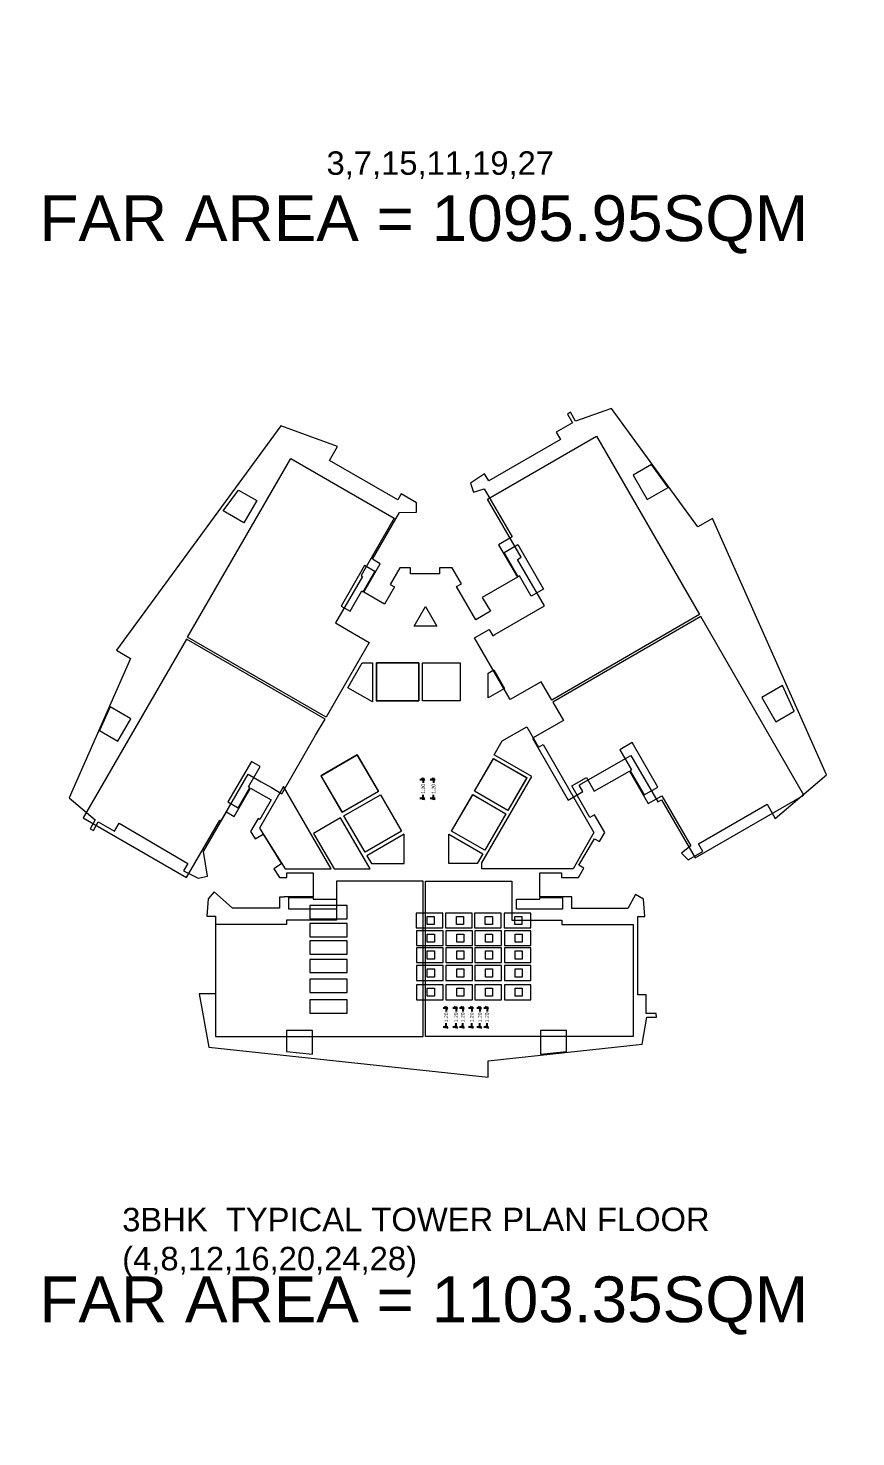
# Model space of a CAD drawing. Header units: metres. Extents: x 256329 to 886268, y -249371 to 355.
# Drawn here: x 287235.1 to 287288.1, y -879.6 to -789.4 of the extents above; entities that cross this region are included whole.
import ezdxf

# ---------------------------------------------------------------- set-up
doc = ezdxf.new("R2010")
doc.units = ezdxf.units.M
doc.header["$MEASUREMENT"] = 0
doc.header["$PDMODE"] = 35
doc.layers.get('0').update_dxf_attribs({"lineweight": 18})
doc.layers.get('Defpoints').update_dxf_attribs({"lineweight": 20})
doc.layers.add('A_TEXT', color=4, linetype='Continuous', lineweight=0, transparency=0.3)
doc.layers.add('BLK_2_FLR_9_BATH', color=3, linetype='Continuous', plot=False)
for name, color, linetype, true_color in [('BLK_2_FLR_9_BLT_UP_AREA', 7, 'Continuous', 0x995f4c), ('BLK_2_FLR_9_BLT_UP_AREA_DEDUCT', 7, 'Continuous', 0x995f4c), ('BLK_2_FLR_9_LIFT_4', 7, 'Continuous', 0x995f4c), ('BLK_2_FLR_9_LIFT_5', 7, 'Continuous', 0x995f4c), ('BLK_2_FLR_9_LIFT_6', 7, 'Continuous', 0x995f4c)]:
    doc.layers.add(name, color=color, linetype=linetype, true_color=true_color)
for name, color, linetype in [('BLK_2_FLR_9_CARPET_AREA', 34, 'Continuous'), ('BLK_2_FLR_9_EXIT_WIDTH_STAIR', 7, 'Continuous'), ('BLK_2_FLR_9_FAR_AREA_DEDUCT', 7, 'Continuous'), ('BLK_2_FLR_9_LIFT_3', 34, 'Continuous'), ('BLK_2_FLR_9_WATER_CLOSET', 2, 'Continuous')]:
    doc.layers.add(name, color=color, linetype=linetype)
for name, color, linetype, lineweight in [('BLK_2_FLR_9_EXIT_WIDTH_DOOR', 7, 'Continuous', 0), ('BLK_2_FLR_9_LIFT_1', 1, 'Continuous', 0), ('BLK_2_FLR_9_LIFT_2', 1, 'Continuous', 0), ('BLK_2_FLR_9_UNITFA', 7, 'Continuous', 0)]:
    doc.layers.add(name, color=color, linetype=linetype, lineweight=lineweight)
doc.styles.add('Arial', font='arial.ttf')
doc.styles.get("Standard").update_dxf_attribs({"font": 'arial.ttf'})
doc.dimstyles.new('METRIC DIM', dxfattribs={"dimtxt": 0.23, "dimasz": 0.18, "dimexe": 0.1, "dimexo": 0.1, "dimgap": 0.09, "dimtad": 0, "dimzin": 0, "dimdsep": 46, "dimtxsty": 'Standard', "dimblk": 'OBLIQUE', "dimcen": 0, "dimdle": 0.1, "dimclrd": 147, "dimclre": 147, "dimclrt": 7, "dimadec": 0, "dimazin": 0, "dimtfac": 1, "dimtofl": 0, "dimtmove": 0, "dimatfit": 2, "dimfxl": 0.125, "dimtolj": 1, "dimtzin": 0, "dimarcsym": 0})

# ---------------------------------------------------------------- blocks, each defined once
blk = doc.blocks.new('_Oblique')
at = {"color": 0, "linetype": 'ByBlock', "lineweight": -2}
blk.add_line((-0.5, -0.5), (0.5, 0.5), dxfattribs=at)
blk = doc.blocks.new('*D1656')
at = {"layer": 'BLK_2_FLR_9_EXIT_WIDTH_DOOR', "color": 147, "lineweight": -2, "transparency": 16777216}
for p, q in [((287261.681466, -852.114953), (287261.988529, -852.114953)), ((287261.888529, -852.014953), (287261.888529, -852.338253)), ((287261.681466, -853.316553), (287261.988529, -853.316553)), ((287261.888529, -853.416553), (287261.888529, -853.093253))]:
    blk.add_line(p, q, dxfattribs=at)
at = {"layer": 'Defpoints', "color": 0, "transparency": 16777216}
for p in [(287261.581466, -852.114953), (287261.581466, -853.316553), (287261.888529, -853.316553)]:
    blk.add_point(p, dxfattribs=at)
at = {"layer": 'BLK_2_FLR_9_EXIT_WIDTH_DOOR', "color": 147, "lineweight": -2, "transparency": 16777216, "xscale": 0.18, "yscale": 0.18, "zscale": 0.18}
for p, rotation in [((287261.888529, -852.114953), 90), ((287261.888529, -853.316553), 270)]:
    blk.add_blockref('_Oblique', p, dxfattribs=dict(at, rotation=rotation))
at = {"layer": 'BLK_2_FLR_9_EXIT_WIDTH_DOOR', "color": 7, "transparency": 16777216, "insert": (287261.888529, -852.715753), "char_height": 0.23, "attachment_point": 5, "rotation": 90}
blk.add_mtext('\\A1;1.20', dxfattribs=at)
blk = doc.blocks.new('*D1657')
at = {"layer": 'BLK_2_FLR_9_EXIT_WIDTH_DOOR', "color": 147, "lineweight": -2, "transparency": 16777216}
for p, q in [((287262.307317, -852.114953), (287262.614381, -852.114953)), ((287262.514381, -852.014953), (287262.514381, -852.338253)), ((287262.307317, -853.316553), (287262.614381, -853.316553)), ((287262.514381, -853.416553), (287262.514381, -853.093253))]:
    blk.add_line(p, q, dxfattribs=at)
at = {"layer": 'Defpoints', "color": 0, "transparency": 16777216}
for p in [(287262.207317, -852.114953), (287262.207317, -853.316553), (287262.514381, -853.316553)]:
    blk.add_point(p, dxfattribs=at)
at = {"layer": 'BLK_2_FLR_9_EXIT_WIDTH_DOOR', "color": 147, "lineweight": -2, "transparency": 16777216, "xscale": 0.18, "yscale": 0.18, "zscale": 0.18}
for p, rotation in [((287262.514381, -852.114953), 90), ((287262.514381, -853.316553), 270)]:
    blk.add_blockref('_Oblique', p, dxfattribs=dict(at, rotation=rotation))
at = {"layer": 'BLK_2_FLR_9_EXIT_WIDTH_DOOR', "color": 7, "transparency": 16777216, "insert": (287262.514381, -852.715753), "char_height": 0.23, "attachment_point": 5, "rotation": 90}
blk.add_mtext('\\A1;1.20', dxfattribs=at)
blk = doc.blocks.new('*D1658')
at = {"layer": 'BLK_2_FLR_9_EXIT_WIDTH_DOOR', "color": 147, "lineweight": -2, "transparency": 16777216}
for p, q in [((287262.7343, -852.114953), (287263.041363, -852.114953)), ((287262.941363, -852.014953), (287262.941363, -852.338253)), ((287262.7343, -853.316553), (287263.041363, -853.316553)), ((287262.941363, -853.416553), (287262.941363, -853.093253))]:
    blk.add_line(p, q, dxfattribs=at)
at = {"layer": 'Defpoints', "color": 0, "transparency": 16777216}
for p in [(287262.6343, -852.114953), (287262.6343, -853.316553), (287262.941363, -853.316553)]:
    blk.add_point(p, dxfattribs=at)
at = {"layer": 'BLK_2_FLR_9_EXIT_WIDTH_DOOR', "color": 147, "lineweight": -2, "transparency": 16777216, "xscale": 0.18, "yscale": 0.18, "zscale": 0.18}
for p, rotation in [((287262.941363, -852.114953), 90), ((287262.941363, -853.316553), 270)]:
    blk.add_blockref('_Oblique', p, dxfattribs=dict(at, rotation=rotation))
at = {"layer": 'BLK_2_FLR_9_EXIT_WIDTH_DOOR', "color": 7, "transparency": 16777216, "insert": (287262.941363, -852.715753), "char_height": 0.23, "attachment_point": 5, "rotation": 90}
blk.add_mtext('\\A1;1.20', dxfattribs=at)
blk = doc.blocks.new('*D1659')
at = {"layer": 'BLK_2_FLR_9_EXIT_WIDTH_DOOR', "color": 147, "lineweight": -2, "transparency": 16777216}
for p, q in [((287263.319207, -852.114953), (287263.626271, -852.114953)), ((287263.526271, -852.014953), (287263.526271, -852.338253)), ((287263.319207, -853.316553), (287263.626271, -853.316553)), ((287263.526271, -853.416553), (287263.526271, -853.093253))]:
    blk.add_line(p, q, dxfattribs=at)
at = {"layer": 'Defpoints', "color": 0, "transparency": 16777216}
for p in [(287263.219207, -852.114953), (287263.219207, -853.316553), (287263.526271, -853.316553)]:
    blk.add_point(p, dxfattribs=at)
at = {"layer": 'BLK_2_FLR_9_EXIT_WIDTH_DOOR', "color": 147, "lineweight": -2, "transparency": 16777216, "xscale": 0.18, "yscale": 0.18, "zscale": 0.18}
for p, rotation in [((287263.526271, -852.114953), 90), ((287263.526271, -853.316553), 270)]:
    blk.add_blockref('_Oblique', p, dxfattribs=dict(at, rotation=rotation))
at = {"layer": 'BLK_2_FLR_9_EXIT_WIDTH_DOOR', "color": 7, "transparency": 16777216, "insert": (287263.526271, -852.715753), "char_height": 0.23, "attachment_point": 5, "rotation": 90}
blk.add_mtext('\\A1;1.20', dxfattribs=at)
blk = doc.blocks.new('*D1660')
at = {"layer": 'BLK_2_FLR_9_EXIT_WIDTH_DOOR', "color": 147, "lineweight": -2, "transparency": 16777216}
for p, q in [((287263.839775, -852.114953), (287264.146839, -852.114953)), ((287264.046839, -852.014953), (287264.046839, -852.338253)), ((287263.839775, -853.316553), (287264.146839, -853.316553)), ((287264.046839, -853.416553), (287264.046839, -853.093253))]:
    blk.add_line(p, q, dxfattribs=at)
at = {"layer": 'Defpoints', "color": 0, "transparency": 16777216}
for p in [(287263.739775, -852.114953), (287263.739775, -853.316553), (287264.046839, -853.316553)]:
    blk.add_point(p, dxfattribs=at)
at = {"layer": 'BLK_2_FLR_9_EXIT_WIDTH_DOOR', "color": 147, "lineweight": -2, "transparency": 16777216, "xscale": 0.18, "yscale": 0.18, "zscale": 0.18}
for p, rotation in [((287264.046839, -852.114953), 90), ((287264.046839, -853.316553), 270)]:
    blk.add_blockref('_Oblique', p, dxfattribs=dict(at, rotation=rotation))
at = {"layer": 'BLK_2_FLR_9_EXIT_WIDTH_DOOR', "color": 7, "transparency": 16777216, "insert": (287264.046839, -852.715753), "char_height": 0.23, "attachment_point": 5, "rotation": 90}
blk.add_mtext('\\A1;1.20', dxfattribs=at)
blk = doc.blocks.new('*D1661')
at = {"layer": 'BLK_2_FLR_9_EXIT_WIDTH_DOOR', "color": 147, "lineweight": -2, "transparency": 16777216}
for p, q in [((287264.290154, -852.114953), (287264.597217, -852.114953)), ((287264.497217, -852.014953), (287264.497217, -852.338253)), ((287264.290154, -853.316553), (287264.597217, -853.316553)), ((287264.497217, -853.416553), (287264.497217, -853.093253))]:
    blk.add_line(p, q, dxfattribs=at)
at = {"layer": 'Defpoints', "color": 0, "transparency": 16777216}
for p in [(287264.190154, -852.114953), (287264.190154, -853.316553), (287264.497217, -853.316553)]:
    blk.add_point(p, dxfattribs=at)
at = {"layer": 'BLK_2_FLR_9_EXIT_WIDTH_DOOR', "color": 147, "lineweight": -2, "transparency": 16777216, "xscale": 0.18, "yscale": 0.18, "zscale": 0.18}
for p, rotation in [((287264.497217, -852.114953), 90), ((287264.497217, -853.316553), 270)]:
    blk.add_blockref('_Oblique', p, dxfattribs=dict(at, rotation=rotation))
at = {"layer": 'BLK_2_FLR_9_EXIT_WIDTH_DOOR', "color": 7, "transparency": 16777216, "insert": (287264.497217, -852.715753), "char_height": 0.23, "attachment_point": 5, "rotation": 90}
blk.add_mtext('\\A1;1.20', dxfattribs=at)
blk = doc.blocks.new('*D1662')
at = {"layer": 'BLK_2_FLR_9_EXIT_WIDTH_STAIR', "color": 147, "lineweight": -2, "transparency": 16777216}
for p, q in [((287260.866712, -837.480456), (287261.173776, -837.480456)), ((287261.073776, -837.380456), (287261.073776, -837.703756)), ((287260.866712, -838.682056), (287261.173776, -838.682056)), ((287261.073776, -838.782056), (287261.073776, -838.458756))]:
    blk.add_line(p, q, dxfattribs=at)
at = {"layer": 'Defpoints', "color": 0, "transparency": 16777216}
for p in [(287260.766712, -837.480456), (287260.766712, -838.682056), (287261.073776, -838.682056)]:
    blk.add_point(p, dxfattribs=at)
at = {"layer": 'BLK_2_FLR_9_EXIT_WIDTH_STAIR', "color": 147, "lineweight": -2, "transparency": 16777216, "xscale": 0.18, "yscale": 0.18, "zscale": 0.18}
for p, rotation in [((287261.073776, -837.480456), 90), ((287261.073776, -838.682056), 270)]:
    blk.add_blockref('_Oblique', p, dxfattribs=dict(at, rotation=rotation))
at = {"layer": 'BLK_2_FLR_9_EXIT_WIDTH_STAIR', "color": 7, "transparency": 16777216, "insert": (287261.073776, -838.081256), "char_height": 0.23, "attachment_point": 5, "rotation": 90}
blk.add_mtext('\\A1;1.20', dxfattribs=at)
blk = doc.blocks.new('*D1663')
at = {"layer": 'BLK_2_FLR_9_EXIT_WIDTH_STAIR', "color": 147, "lineweight": -2, "transparency": 16777216}
for p, q in [((287260.205767, -837.480456), (287260.51283, -837.480456)), ((287260.41283, -837.380456), (287260.41283, -837.703756)), ((287260.205767, -838.682056), (287260.51283, -838.682056)), ((287260.41283, -838.782056), (287260.41283, -838.458756))]:
    blk.add_line(p, q, dxfattribs=at)
at = {"layer": 'Defpoints', "color": 0, "transparency": 16777216}
for p in [(287260.105767, -837.480456), (287260.105767, -838.682056), (287260.41283, -838.682056)]:
    blk.add_point(p, dxfattribs=at)
at = {"layer": 'BLK_2_FLR_9_EXIT_WIDTH_STAIR', "color": 147, "lineweight": -2, "transparency": 16777216, "xscale": 0.18, "yscale": 0.18, "zscale": 0.18}
for p, rotation in [((287260.41283, -837.480456), 90), ((287260.41283, -838.682056), 270)]:
    blk.add_blockref('_Oblique', p, dxfattribs=dict(at, rotation=rotation))
at = {"layer": 'BLK_2_FLR_9_EXIT_WIDTH_STAIR', "color": 7, "transparency": 16777216, "insert": (287260.41283, -838.081256), "char_height": 0.23, "attachment_point": 5, "rotation": 90}
blk.add_mtext('\\A1;1.20', dxfattribs=at)

msp = doc.modelspace()

# ---------------------------------------------------------------- linework, layer by layer
at = {"layer": 'BLK_2_FLR_9_BATH', "color": 3, "linetype": 'ByBlock', "lineweight": 9}
for points in [[(287259.965742, -846.988026), (287261.667542, -846.988026), (287261.667542, -846.03419), (287259.965742, -846.03419)], [(287261.849144, -846.988026), (287263.550944, -846.988026), (287263.550944, -846.03419), (287261.849144, -846.03419)], [(287263.697452, -846.988026), (287265.399252, -846.988026), (287265.399252, -846.03419), (287263.697452, -846.03419)], [(287265.592553, -846.988026), (287267.294353, -846.988026), (287267.294353, -846.03419), (287265.592553, -846.03419)], [(287259.983289, -848.121108), (287261.685089, -848.121108), (287261.685089, -847.167271), (287259.983289, -847.167271)], [(287261.866692, -848.121108), (287263.568492, -848.121108), (287263.568492, -847.167271), (287261.866692, -847.167271)], [(287263.715, -848.121108), (287265.4168, -848.121108), (287265.4168, -847.167271), (287263.715, -847.167271)], [(287265.6101, -848.121108), (287267.3119, -848.121108), (287267.3119, -847.167271), (287265.6101, -847.167271)], [(287259.983289, -849.206977), (287261.685089, -849.206977), (287261.685089, -848.253141), (287259.983289, -848.253141)], [(287261.866692, -849.206977), (287263.568492, -849.206977), (287263.568492, -848.253141), (287261.866692, -848.253141)], [(287263.715, -849.206977), (287265.4168, -849.206977), (287265.4168, -848.253141), (287263.715, -848.253141)], [(287265.6101, -849.206977), (287267.3119, -849.206977), (287267.3119, -848.253141), (287265.6101, -848.253141)], [(287259.983289, -850.356582), (287261.685089, -850.356582), (287261.685089, -849.402746), (287259.983289, -849.402746)], [(287261.866692, -850.356582), (287263.568492, -850.356582), (287263.568492, -849.402746), (287261.866692, -849.402746)], [(287263.715, -850.356582), (287265.4168, -850.356582), (287265.4168, -849.402746), (287263.715, -849.402746)], [(287265.6101, -850.356582), (287267.3119, -850.356582), (287267.3119, -849.402746), (287265.6101, -849.402746)], [(287259.983289, -851.588808), (287261.685089, -851.588808), (287261.685089, -850.634972), (287259.983289, -850.634972)], [(287261.866692, -851.588808), (287263.568492, -851.588808), (287263.568492, -850.634972), (287261.866692, -850.634972)], [(287263.715, -851.588808), (287265.4168, -851.588808), (287265.4168, -850.634972), (287263.715, -850.634972)], [(287265.6101, -851.588808), (287267.3119, -851.588808), (287267.3119, -850.634972), (287265.6101, -850.634972)]]:
    msp.add_lwpolyline(points, close=True, dxfattribs=at)
at = {"layer": 'BLK_2_FLR_9_BLT_UP_AREA', "color": 14, "linetype": 'ByBlock', "lineweight": 9, "elevation": 0.042641}
msp.add_lwpolyline([(287259.987642, -819.753073), (287259.003875, -819.184949), (287258.779146, -819.574153), (287254.415549, -817.054364), (287254.935202, -816.15581), (287251.295212, -814.829893), (287240.767095, -829.196451), (287241.678143, -829.722508), (287237.745714, -838.653966), (287239.419676, -840.066854), (287239.088814, -840.638882), (287239.296036, -840.73999), (287239.613151, -840.192326), (287240.652874, -840.796406), (287240.956451, -840.269836), (287245.332806, -842.860676), (287245.057937, -843.336638), (287246.01005, -843.795269), (287246.598215, -843.67678), (287246.354511, -842.093353), (287247.819191, -839.558203), (287248.314787, -839.844458), (287249.363504, -838.028028), (287250.686014, -838.79158), (287249.962133, -840.048835), (287249.842059, -839.979609), (287249.358776, -840.817489), (287249.582512, -841.165024), (287249.663623, -841.289696), (287250.172018, -840.976042), (287251.348127, -842.884411), (287250.841557, -843.20598), (287251.201099, -843.763235), (287251.675513, -843.763233), (287251.675513, -843.454345), (287253.365486, -843.454345), (287253.365616, -844.986686), (287251.511162, -844.986685), (287251.511162, -845.014857), (287251.211033, -845.014878), (287251.211061, -845.725216), (287248.197482, -845.725335), (287247.038526, -844.680956), (287246.635473, -845.125406), (287246.559145, -846.224599), (287247.111161, -846.224663), (287247.1112, -851.21579), (287246.069903, -851.215823), (287246.684313, -854.614571), (287264.57079, -856.546115), (287264.564762, -855.491523), (287274.430389, -854.42545), (287274.72503, -852.695531), (287275.341279, -852.695496), (287275.322261, -852.465486), (287274.693835, -852.465527), (287274.693178, -851.266279), (287274.142513, -851.266279), (287274.142514, -846.245126), (287274.602418, -846.245868), (287274.516362, -845.137517), (287273.996707, -844.837585), (287273.509438, -845.737844), (287269.924103, -845.738334), (287269.924069, -844.988289), (287267.888059, -844.987669), (287267.887674, -843.451777), (287269.258973, -843.452571), (287269.258796, -843.758718), (287270.358924, -843.758883), (287270.703308, -843.162444), (287270.378977, -842.97517), (287271.367014, -841.272971), (287271.691371, -841.458718), (287272.033229, -840.867229), (287271.385715, -839.743739), (287271.082473, -839.918509), (287269.924535, -837.896399), (287270.861023, -837.353054), (287271.365863, -838.226591), (287273.624406, -836.945206), (287274.820546, -839.018995), (287275.677896, -838.523493), (287277.537041, -841.729585), (287276.952813, -842.194398), (287277.368292, -842.633906), (287278.317159, -842.085519), (287278.039898, -841.605778), (287282.425591, -839.071174), (287282.946936, -839.973271), (287286.23452, -837.189265), (287278.932632, -820.764893), (287277.993008, -821.307926), (287272.462248, -813.711894), (287270.162222, -814.530173), (287269.832667, -813.959811), (287269.641307, -814.088479), (287269.958688, -814.637885), (287268.91972, -815.23834), (287269.194866, -815.714423), (287264.612038, -818.363008), (287264.336651, -817.894621), (287263.439118, -818.497925), (287263.622335, -819.087658), (287264.316372, -818.862743), (287266.099997, -821.948997), (287265.241935, -822.444893), (287266.442155, -824.517568), (287264.194276, -825.817406), (287264.709382, -826.708708), (287263.771974, -827.25046), (287262.551953, -825.117359), (287262.855194, -824.942588), (287262.272359, -823.931321), (287261.456895, -823.932674), (287261.456677, -824.307553), (287259.59822, -824.307585), (287259.59822, -823.932559), (287258.90949, -823.931327), (287258.299812, -824.988275), (287258.567912, -825.143016), (287257.93218, -826.244131), (287256.607912, -825.479562), (287257.658737, -823.65944), (287257.162251, -823.37349), (287258.889224, -820.383719), (287259.986058, -820.353611)], close=True, dxfattribs=at)
at = {"layer": 'BLK_2_FLR_9_BLT_UP_AREA_DEDUCT', "color": 14, "linetype": 'ByBlock', "lineweight": 9}
for points, elevation in [([(287275.023951, -817.315149), (287273.859597, -817.98489), (287274.757866, -819.539189), (287276.084533, -818.771696)], 0.042641), ([(287249.75962, -819.620451), (287248.935166, -821.049697), (287247.608304, -820.283631), (287248.589384, -818.944812)], 0.042641), ([(287265.586864, -822.938543), (287266.463302, -822.432019), (287268.112404, -825.285501), (287267.323373, -825.741503), (287266.572496, -824.44224), (287266.485485, -824.492555)], 0.042641), ([(287257.315247, -824.154394), (287256.657236, -823.774699), (287255.156669, -826.373749), (287255.728002, -826.703609), (287256.478433, -825.404799), (287256.564616, -825.454555)], 0.042641), ([(287261.286294, -827.652963), (287259.832712, -827.653326), (287260.559292, -826.394145)], 0.042641), ([(287257.171248, -832.51528), (287255.585055, -831.606089), (287256.510607, -830.004295), (287257.171036, -830.00413)], 0.042641), ([(287260.121035, -830.003392), (287257.421035, -830.002833), (287257.421648, -832.454067), (287260.121648, -832.453392)], 0.042641), ([(287262.771648, -832.452729), (287260.375331, -832.452729), (287260.375331, -830.003328), (287262.771648, -830.003328)], 0.042641), ([(287265.615612, -831.644242), (287264.573992, -832.245846), (287264.57249, -830.675647), (287264.940625, -830.463475)], 0.042641), ([(287283.416937, -831.459147), (287282.091515, -832.224378), (287282.987864, -833.779772), (287284.150697, -833.107905)], 0.042641), ([(287241.690382, -833.598008), (287240.363551, -832.831888), (287239.694351, -834.351585), (287240.860581, -835.024094)], 0.042641), ([(287275.441455, -837.967151), (287273.792901, -835.114614), (287273.00387, -835.570616), (287273.754747, -836.869878), (287273.667724, -836.920171), (287274.56542, -838.473444)], -0.042641), ([(287257.539862, -838.24377), (287255.219593, -839.582258), (287253.87773, -837.240261), (287256.187417, -835.906913)], 0.042641), ([(287265.825819, -839.460447), (287263.704162, -838.236735), (287264.914336, -836.141054), (287267.03663, -837.365133)], 0.042641), ([(287249.983257, -836.653779), (287249.411909, -836.323915), (287247.911899, -838.922038), (287248.569749, -839.302011), (287249.319431, -838.002554), (287249.233254, -837.952837)], 0.042641), ([(287254.527492, -843.204345), (287251.477658, -837.924836), (287249.928794, -840.606595), (287251.583764, -843.204345)], 0.042641), ([(287259.024308, -840.793093), (287256.685973, -842.142978), (287255.336088, -839.804643), (287257.674423, -838.454758)], 0.042641), ([(287264.351358, -842.014298), (287262.229009, -840.791548), (287263.579154, -838.453236), (287265.701447, -839.676082)], 0.042641), ([(287255.119299, -839.929153), (287253.387325, -840.929253), (287254.701038, -843.204345), (287257.010576, -843.204346)], 0.042641), ([(287259.198492, -840.981206), (287256.810962, -842.35949), (287257.097168, -842.854301), (287259.198524, -842.854264)], 0.042641), ([(287264.222979, -842.236637), (287263.867218, -842.852779), (287262.056969, -842.854205), (287262.056487, -840.980361)], 0.042641), ([(287254.865616, -845.786673), (287251.811444, -845.786673), (287251.812831, -845.037285), (287253.36562, -845.037154), (287253.365629, -845.137662), (287254.865616, -845.137663)], 0.042641), ([(287253.331255, -853.547364), (287251.661997, -853.548064), (287251.661161, -854.898788), (287253.332539, -855.079738)], 0.042641)]:
    msp.add_lwpolyline(points, close=True, dxfattribs=dict(at, elevation=elevation))
for points in [[(287269.324006, -845.037275), (287269.32409, -845.786673), (287266.388059, -845.786673), (287266.388059, -845.136686), (287267.888046, -845.136686), (287267.888055, -845.037154)], [(287269.592514, -853.548174), (287267.92242, -853.548174), (287267.92242, -855.079599), (287269.592514, -854.898788)]]:
    msp.add_lwpolyline(points, close=True, dxfattribs=at)
at = {"layer": 'BLK_2_FLR_9_CARPET_AREA', "color": 14, "linetype": 'ByBlock', "lineweight": 9, "elevation": 0.042641}
for points in [[(287268.638332, -832.393836), (287267.961934, -831.223397), (287265.984674, -832.36671), (287263.693452, -828.411953), (287264.636317, -827.86707), (287264.871778, -828.274478), (287265.001651, -828.199424), (287268.169252, -826.368863), (287266.445725, -823.386409), (287266.687297, -823.246807), (287264.535516, -819.523286), (287271.505291, -815.495442), (287278.108261, -826.921256), (287268.638332, -832.393836)], [(287254.800427, -832.44347), (287254.200434, -833.482686), (287245.331734, -828.36233), (287251.941961, -816.913903), (287258.555613, -820.733275), (287256.430619, -824.412931), (287256.528623, -824.469515), (287254.803606, -827.457282), (287255.63476, -827.937155), (287255.63476, -827.937155), (287256.284281, -828.312157), (287256.284281, -828.312157), (287256.960312, -828.702446), (287254.800427, -832.44347)], [(287268.713448, -832.523815), (287269.389868, -833.69424), (287267.412064, -834.836613), (287269.694719, -838.796321), (287270.637573, -838.251421), (287270.402134, -837.844), (287270.532006, -837.768944), (287273.699574, -835.938326), (287275.423211, -838.920716), (287275.664778, -838.781105), (287277.816698, -842.504546), (287284.7864, -838.476577), (287278.183187, -827.050904), (287268.713448, -832.523815)], [(287253.525442, -834.651805), (287254.12546, -833.612604), (287245.256734, -828.492233), (287238.6472, -839.941061), (287245.261694, -843.758976), (287247.385878, -840.078852), (287247.483883, -840.135435), (287249.208861, -837.147646), (287250.04002, -837.627511), (287250.04002, -837.627511), (287250.689541, -838.002512), (287250.689541, -838.002512), (287251.365556, -838.392829), (287253.525442, -834.651805)], [(287260.403702, -843.999299), (287259.199956, -843.999322), (287259.198882, -843.999311), (287254.867458, -843.996596), (287254.86752, -844.78647), (287254.86752, -844.78647), (287254.867444, -845.536457), (287254.867444, -845.536457), (287254.867445, -846.486457), (287251.662783, -846.486287), (287251.6626, -846.774989), (287247.113018, -846.774467), (287247.113019, -853.946584), (287260.403694, -853.946584)], [(287260.553687, -843.999299), (287261.757433, -843.999322), (287261.758507, -843.999311), (287266.08993, -843.996596), (287266.089869, -844.78647), (287266.089869, -844.78647), (287266.089945, -845.536457), (287266.089945, -845.536457), (287266.089944, -846.486457), (287269.294606, -846.486287), (287269.294789, -846.774989), (287273.844371, -846.774467), (287273.84437, -853.946584), (287260.553694, -853.946584)]]:
    msp.add_lwpolyline(points, close=True, dxfattribs=at)
at = {"layer": 'BLK_2_FLR_9_FAR_AREA_DEDUCT', "color": 14, "linetype": 'ByBlock', "lineweight": 9, "elevation": 0.042641}
msp.add_lwpolyline([(287270.013755, -843.201246), (287264.171468, -843.202707), (287264.171384, -842.82596), (287267.368104, -837.290803), (287264.959803, -835.902192), (287265.47676, -835.011), (287267.0412, -834.10938), (287267.788746, -835.405198), (287268.091987, -835.230428), (287271.344481, -840.873771)], close=True, dxfattribs=at)
at = {"layer": 'BLK_2_FLR_9_LIFT_1', "color": 1, "linetype": 'ByBlock', "lineweight": 9, "elevation": 0.042641}
msp.add_lwpolyline([(287260.121648, -832.452157), (287257.421035, -832.452157), (287257.421035, -830.002833), (287260.121648, -830.002833)], close=True, dxfattribs=at)
at = {"layer": 'BLK_2_FLR_9_LIFT_2', "color": 1, "linetype": 'ByBlock', "lineweight": 9, "elevation": 0.042641}
msp.add_lwpolyline([(287262.771035, -832.450819), (287260.370422, -832.450819), (287260.370422, -830.001419), (287262.771035, -830.001419)], close=True, dxfattribs=at)
at = {"layer": 'BLK_2_FLR_9_LIFT_3', "color": 1, "linetype": 'ByBlock', "lineweight": 9, "elevation": 0.159639}
msp.add_lwpolyline([(287264.90782, -836.149151), (287267.034913, -837.362586), (287265.825528, -839.459404), (287263.692549, -838.227799)], close=True, dxfattribs=at)
at = {"layer": 'BLK_2_FLR_9_LIFT_4', "color": 1, "linetype": 'ByBlock', "lineweight": 9, "elevation": 0.042641}
msp.add_lwpolyline([(287262.22756, -840.786763), (287263.579521, -838.449628), (287265.700834, -839.675406), (287264.348873, -842.012541)], close=True, dxfattribs=at)
at = {"layer": 'BLK_2_FLR_9_LIFT_5', "color": 1, "linetype": 'ByBlock', "lineweight": 9, "elevation": 0.042641}
msp.add_lwpolyline([(287255.335475, -839.802733), (287257.67381, -838.452848), (287259.023695, -840.791183), (287256.68536, -842.141068)], close=True, dxfattribs=at)
at = {"layer": 'BLK_2_FLR_9_LIFT_6', "color": 2, "linetype": 'ByBlock', "lineweight": 9, "elevation": 0.124096}
msp.add_lwpolyline([(287256.191917, -835.902052), (287253.865713, -837.244934), (287255.215598, -839.583269), (287257.544362, -838.238909)], close=True, dxfattribs=at)
at = {"layer": 'BLK_2_FLR_9_UNITFA', "color": 5}
for points in [[(287255.551731, -845.554846), (287253.145649, -845.554846), (287253.145649, -846.405568), (287255.551731, -846.405568)], [(287255.551731, -846.69737), (287253.145649, -846.69737), (287253.145649, -847.548092), (287255.551731, -847.548092)], [(287255.551731, -847.809206), (287253.145649, -847.809206), (287253.145649, -848.659928), (287255.551731, -848.659928)], [(287255.551731, -848.998941), (287253.145649, -848.998941), (287253.145649, -849.849663), (287255.551731, -849.849663)], [(287255.551731, -850.268936), (287253.145649, -850.268936), (287253.145649, -851.119658), (287255.551731, -851.119658)], [(287255.551731, -851.590865), (287253.145649, -851.590865), (287253.145649, -852.441587), (287255.551731, -852.441587)]]:
    msp.add_lwpolyline(points, close=True, dxfattribs=at)
at = {"layer": 'BLK_2_FLR_9_WATER_CLOSET', "color": 3, "linetype": 'ByBlock', "lineweight": 9}
for points in [[(287260.654548, -846.245749), (287261.107147, -846.245749), (287261.107147, -846.762109), (287260.654548, -846.762109)], [(287262.537951, -846.245749), (287262.990549, -846.245749), (287262.990549, -846.762109), (287262.537951, -846.762109)], [(287264.386259, -846.245749), (287264.838857, -846.245749), (287264.838857, -846.762109), (287264.386259, -846.762109)], [(287266.28136, -846.245749), (287266.733958, -846.245749), (287266.733958, -846.762109), (287266.28136, -846.762109)], [(287260.672096, -847.378831), (287261.124694, -847.378831), (287261.124694, -847.895191), (287260.672096, -847.895191)], [(287262.555498, -847.378831), (287263.008097, -847.378831), (287263.008097, -847.895191), (287262.555498, -847.895191)], [(287264.403806, -847.378831), (287264.856405, -847.378831), (287264.856405, -847.895191), (287264.403806, -847.895191)], [(287266.298907, -847.378831), (287266.751505, -847.378831), (287266.751505, -847.895191), (287266.298907, -847.895191)], [(287260.672096, -848.4647), (287261.124694, -848.4647), (287261.124694, -848.98106), (287260.672096, -848.98106)], [(287262.555498, -848.4647), (287263.008097, -848.4647), (287263.008097, -848.98106), (287262.555498, -848.98106)], [(287264.403806, -848.4647), (287264.856405, -848.4647), (287264.856405, -848.98106), (287264.403806, -848.98106)], [(287266.298907, -848.4647), (287266.751505, -848.4647), (287266.751505, -848.98106), (287266.298907, -848.98106)], [(287260.672096, -849.614305), (287261.124694, -849.614305), (287261.124694, -850.130666), (287260.672096, -850.130666)], [(287262.555498, -849.614305), (287263.008097, -849.614305), (287263.008097, -850.130666), (287262.555498, -850.130666)], [(287264.403806, -849.614305), (287264.856405, -849.614305), (287264.856405, -850.130666), (287264.403806, -850.130666)], [(287266.298907, -849.614305), (287266.751505, -849.614305), (287266.751505, -850.130666), (287266.298907, -850.130666)], [(287260.672096, -850.846531), (287261.124694, -850.846531), (287261.124694, -851.362891), (287260.672096, -851.362891)], [(287262.555498, -850.846531), (287263.008097, -850.846531), (287263.008097, -851.362891), (287262.555498, -851.362891)], [(287264.403806, -850.846531), (287264.856405, -850.846531), (287264.856405, -851.362891), (287264.403806, -851.362891)], [(287266.298907, -850.846531), (287266.751505, -850.846531), (287266.751505, -851.362891), (287266.298907, -851.362891)]]:
    msp.add_lwpolyline(points, close=True, dxfattribs=at)

# ---------------------------------------------------------------- texts
at = {"layer": 'A_TEXT', "style": 'Arial'}
msp.add_text('3,7,15,11,19,27', height=1.5, rotation=0.017972, dxfattribs=at).set_placement((287254.222372, -798.754516, 3.731802))
at = {"layer": 'A_TEXT', "lineweight": 0, "char_height": 2.927656, "width": 187.570469, "attachment_point": 7, "style": 'Arial'}
for s, insert in [('\\pxt13;FAR AREA = 1095.95SQM', (287235.841984, -803.803286, 3.731802)), ('\\pxt13;FAR AREA = 1103.35SQM', (287235.841984, -873.040386, 3.731802))]:
    msp.add_mtext(s, dxfattribs=dict(at, insert=insert))
at = {"layer": 'A_TEXT', "lineweight": 0, "insert": (287241.142503, -869.366809, -0.081466), "char_height": 1.5, "width": 49.030574, "attachment_point": 7, "rotation": 0.01797177, "style": 'Arial'}
msp.add_mtext('3BHK  TYPICAL TOWER PLAN FLOOR\\P\\pxt9;(4,8,12,16,20,24,28)', dxfattribs=at)

# ---------------------------------------------------------------- dimensions: what is measured, and where the dimension line sits
at = {"layer": 'BLK_2_FLR_9_EXIT_WIDTH_DOOR', "color": 1}
for base, p1, p2, picture, middle in [((287261.888529, -853.316553), (287261.581466, -852.114953), (287261.581466, -853.316553), '*D1656', (287261.888529, -852.715753)), ((287262.514381, -853.316553), (287262.207317, -852.114953), (287262.207317, -853.316553), '*D1657', (287262.514381, -852.715753)), ((287262.941363, -853.316553), (287262.6343, -852.114953), (287262.6343, -853.316553), '*D1658', (287262.941363, -852.715753)), ((287263.526271, -853.316553), (287263.219207, -852.114953), (287263.219207, -853.316553), '*D1659', (287263.526271, -852.715753)), ((287264.046839, -853.316553), (287263.739775, -852.114953), (287263.739775, -853.316553), '*D1660', (287264.046839, -852.715753)), ((287264.497217, -853.316553), (287264.190154, -852.114953), (287264.190154, -853.316553), '*D1661', (287264.497217, -852.715753))]:
    dim = msp.add_linear_dim(base=base, p1=p1, p2=p2, angle=90, dimstyle='METRIC DIM', override={"dimfxl": 0.18}, dxfattribs=at)
    dim.commit()
    dim.dimension.update_dxf_attribs({"geometry": picture, "text_midpoint": middle})
at = {"layer": 'BLK_2_FLR_9_EXIT_WIDTH_STAIR', "color": 7}
for base, p1, p2, picture, middle in [((287260.41283, -838.682056), (287260.105767, -837.480456), (287260.105767, -838.682056), '*D1663', (287260.41283, -838.081256)), ((287261.073776, -838.682056), (287260.766712, -837.480456), (287260.766712, -838.682056), '*D1662', (287261.073776, -838.081256))]:
    dim = msp.add_linear_dim(base=base, p1=p1, p2=p2, angle=90, dimstyle='METRIC DIM', override={"dimfxl": 0.18}, dxfattribs=at)
    dim.commit()
    dim.dimension.update_dxf_attribs({"geometry": picture, "text_midpoint": middle})

doc.saveas('drawing.dxf')
